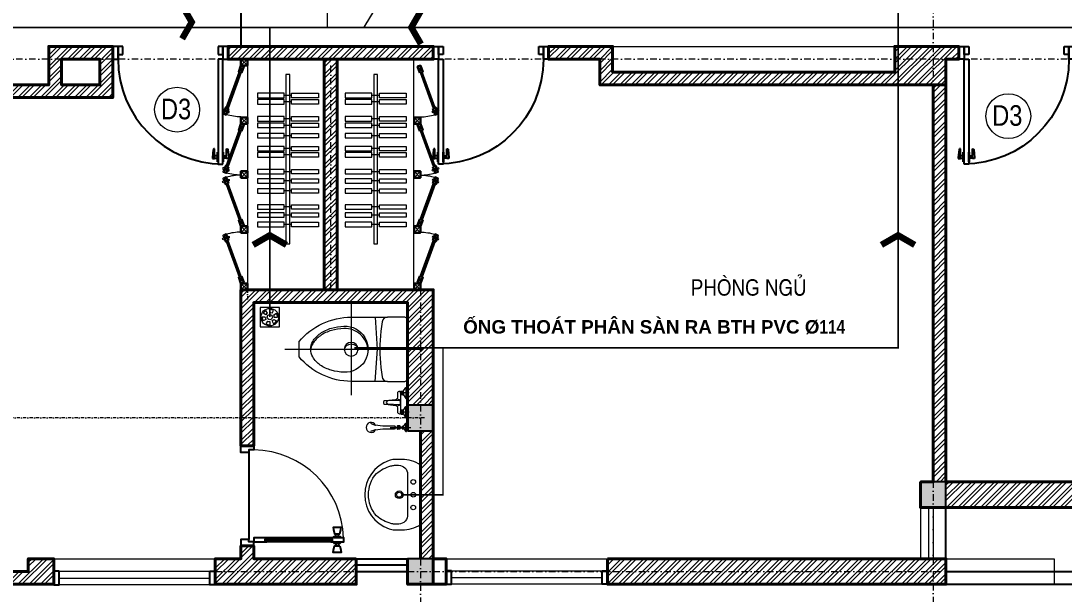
# Model space of a CAD drawing. Header units: millimetres. Extents: x 615730 to 2792744, y 139412 to 597571.
# Drawn here: x 725585 to 733724, y 266695 to 271172 of the extents above; entities that cross this region are included whole.
import ezdxf
from ezdxf.enums import TextEntityAlignment as Align

# ---------------------------------------------------------------- set-up
doc = ezdxf.new("R2010")
doc.units = ezdxf.units.MM
doc.header["$MEASUREMENT"] = 0
for name, pattern in [('DASHDOT', [1, 0.5, -0.25, 0, -0.25]), ('DASHED2', [0.375, 0.25, -0.125]), ('HIDDEN2', [0.1875, 0.125, -0.0625])]:
    doc.linetypes.add(name, pattern=pattern)
doc.layers.get('0').update_dxf_attribs({"lineweight": 5})
for name, color, linetype, lineweight in [('1', 1, 'Continuous', 40), ('1L', 1, 'Continuous', 9), ('AN_0.20', 2, 'Continuous', 20), ('CHITIET', 144, 'Continuous', 5), ('HATCH', 42, 'Continuous', 5), ('Ncua', 121, 'Continuous', 18), ('net dut', 6, 'DASHDOT', 40), ('NETNGOAITUONG', 1, 'Continuous', 40), ('NTHAY1', 61, 'Continuous', 25), ('TIM TRUC', 149, 'DASHDOT', 9), ('VATDUNG', 33, 'Continuous', 13), ('VLIEU', 250, 'Continuous', 9)]:
    doc.layers.add(name, color=color, linetype=linetype, lineweight=lineweight)
for name, color, linetype in [('AN_TEXT', 254, 'Continuous'), ('CUA', 132, 'Continuous'), ('DOORS', 1, 'Continuous'), ('NET MANH', 252, 'Continuous'), ('NETCAT', 4, 'Continuous'), ('SWING', 7, 'Continuous'), ('TEXT', 2, 'Continuous'), ('THBI-VS', 1, 'Continuous'), ('VL', 155, 'Continuous')]:
    doc.layers.add(name, color=color, linetype=linetype)
doc.styles.add('romans', font='romans.shx', dxfattribs={"height": 240})
doc.styles.get("Standard").update_dxf_attribs({"font": ''})
doc.styles.add('STYLE2', font='')
doc.styles.get('Standard').set_extended_font_data('VNI-Avo')
doc.styles.get('STYLE2').set_extended_font_data('.VnArial NarrowH')
pattern_1 = [(45, (54927.36, -22939.37), (-44.194174, 44.194174), []), (45, (54927.36, -22908.12), (-44.194174, 44.194174), [])]

# ---------------------------------------------------------------- blocks, each defined once
blk = doc.blocks.new('08PDRR02')
at = {"color": 0, "linetype": 'ByBlock'}
for p, q in [((1, 0), (0, 0)), ((0, 0), (0, -1)), ((1, -1), (1, 0)), ((0, -1), (1, -1))]:
    blk.add_line(p, q, dxfattribs=at)
blk = doc.blocks.new('08PDNB02')
at = {"color": 0, "linetype": 'ByBlock'}
for p, q in [((0, -1.62), (0, 1.62)), ((0, 1.62), (0.25, 1.62)), ((0.25, -1.62), (0.25, 1.62)), ((0.25, 0.38), (1.25, 0.38)), ((1.25, -0.55), (1.25, 2.75)), ((1.25, 2.75), (1.54, 2.75)), ((1.54, 2.75), (1.69, 2.59)), ((1.69, 2.59), (1.95, -0.13)), ((0.25, -1.62), (0, -1.62)), ((1.25, -0.38), (0.25, -0.38)), ((1.95, -0.55), (1.25, -0.55)), ((1.95, -0.13), (1.95, -0.55))]:
    blk.add_line(p, q, dxfattribs=at)
blk = doc.blocks.new('*U45')
at = {"layer": 'DOORS', "color": 0, "linetype": 'Continuous', "ltscale": 200}
for p, q in [((0, 15), (0, 55)), ((900, 15), (900, 55)), ((0, -25), (0, -55)), ((900, -25), (900, -55))]:
    blk.add_line(p, q, dxfattribs=at)
at = {"layer": 'SWING', "color": 1, "linetype": 'Continuous', "ltscale": 200}
blk.add_arc((0, 55), 900, 0, 90, dxfattribs=at)
at = {"layer": 'DOORS', "color": 8, "linetype": 'Continuous', "ltscale": 200, "xscale": 25.4, "yscale": 25.4, "zscale": 25.4, "rotation": 180}
blk.add_blockref('08PDNB02', (0, 895), dxfattribs=at)
at = {"layer": 'DOORS', "color": 0, "linetype": 'Continuous', "ltscale": 200, "xscale": 900, "yscale": 39.99999999999999, "rotation": 90}
blk.add_blockref('08PDRR02', (0, 55), dxfattribs=at)
at = {"layer": 'DOORS', "color": 8, "linetype": 'Continuous', "ltscale": 200, "xscale": 25.4, "yscale": -25.4, "zscale": 25.4}
blk.add_blockref('08PDNB02', (40, 895), dxfattribs=at)
at = {"layer": 'DOORS', "color": 0, "linetype": 'Continuous', "ltscale": 200, "xscale": 45, "yscale": 110}
for p in [(-45, 55), (900, 55)]:
    blk.add_blockref('08PDRR02', p, dxfattribs=at)
at = {"layer": 'DOORS', "color": 1, "linetype": 'Continuous', "ltscale": 200, "xscale": 39.99999999999999, "yscale": 69.99999999999999}
for p in [(0, 15), (860, 15)]:
    blk.add_blockref('08PDRR02', p, dxfattribs=at)
blk = doc.blocks.new('A$C15981CF1')
at = {"color": 8, "linetype": 'Continuous'}
for p, q in [((81, 101.2), (81, 598.8)), ((97.5, 611.2), (97.5, 88.8)), ((114.1, 101.2), (114.1, 598.7)), ((70.9, 60.7), (50.6, 60.7)), ((70.9, 40.5), (50.6, 40.5)), ((124.2, 60.7), (144.5, 60.7)), ((124.2, 40.5), (144.5, 40.5))]:
    blk.add_line(p, q, dxfattribs=at)
for points in [[(101.2, 740.5), (101.2, 801.3), (50.6, 801.3), (50.6, 700), (81, 700), (81, 740.5)], [(780, 740.5), (780, 801.3), (830.6, 801.3), (830.6, 700), (800.3, 700), (800.3, 740.5)], [(81, 598.8), (90.9, 598.8), (90.9, 611.2), (104.2, 611.2), (104.2, 598.7), (114.1, 598.7), (114.1, 700), (81, 700)], [(90.9, 88.8), (90.9, 101.2), (81, 101.2), (81, 0), (114.1, 0), (114.1, 101.3), (104.2, 101.3), (104.2, 88.8)], [(50.6, 30.4), (17.6, 21.8), (0, 20.2), (0, 81), (17.6, 79.4), (50.6, 70.9)], [(144.5, 30.4), (177.5, 21.8), (195.1, 20.2), (195.1, 81), (177.5, 79.4), (144.5, 70.9)]]:
    blk.add_lwpolyline(points, close=True, dxfattribs=at)
for points in [[(81, 78), (75.9, 78, 0.414214), (70.9, 72.9), (70.9, 29.7, 0.414214), (75.9, 24.6), (81, 24.6)], [(114.1, 78), (119.2, 78, -0.414214), (124.2, 72.9), (124.2, 29.7, -0.414214), (119.2, 24.6), (114.1, 24.6)]]:
    blk.add_lwpolyline(points, format="xyb", dxfattribs=at)
at = {"layer": '1L', "color": 8, "linetype": 'Continuous'}
for p, q in [((90.9, 611.2), (90.9, 88.8)), ((104.2, 611.2), (104.2, 88.8))]:
    blk.add_line(p, q, dxfattribs=at)
at = {"layer": '1L', "color": 8}
blk.add_arc((89.9, 710.1), 710.4, 271.94858, 359.18936, dxfattribs=at)
blk = doc.blocks.new('A$C1697067F')
at = {"layer": 'NETCAT', "color": 8, "linetype": 'Continuous'}
blk.add_blockref('A$C15981CF1', (0, 0), dxfattribs=at)
blk = doc.blocks.new('vtt2')
at = {"layer": 'VATDUNG'}
for p, q in [((-10.1, 0), (10.1, 0)), ((10.1, 0), (10.1, -10.1)), ((139.9, 0), (139.9, -10.1)), ((160.1, 0), (139.9, 0)), ((-43.6, -15.6), (-43.6, -11)), ((-43.6, -11), (43.6, -11)), ((-15.7, -33.5), (-43.6, -15.6)), ((-43.6, -15.6), (43.6, -15.6)), ((0, -33.5), (-15.7, -33.5)), ((-14.8, -50.8), (-14.8, -38.7)), ((-13, -36.7), (-13.6, -33.5)), ((-12.8, -36.7), (-9.6, -36.7)), ((10.1, -10.1), (-10.1, -10.1)), ((-9.1, -55.9), (-9.1, -52.7)), ((-6.9, -52.1), (-6.9, -37.3)), ((-4.3, -36.7), (4.3, -36.7)), ((4.3, -52.8), (-4.3, -52.8)), ((0, -33.5), (15.7, -33.5)), ((6.9, -52.1), (6.9, -37.3)), ((9.1, -55.9), (9.1, -52.7)), ((9.6, -36.7), (12.8, -36.7)), ((12.8, -52.8), (9.6, -52.8)), ((13, -36.7), (13.6, -33.5)), ((14.8, -38.7), (14.8, -50.8)), ((15.7, -33.5), (43.6, -15.6)), ((43.6, -15.6), (43.6, -11)), ((57.9, -68.1), (62.6, -155.9)), ((92.1, -68.1), (87.4, -155.9)), ((106.4, -15.6), (106.4, -11)), ((193.6, -11), (106.4, -11)), ((134.3, -33.5), (106.4, -15.6)), ((193.6, -15.6), (106.4, -15.6)), ((150, -33.5), (134.3, -33.5)), ((135.2, -38.7), (135.2, -50.8)), ((137, -36.7), (136.4, -33.5)), ((140.4, -36.7), (137.2, -36.7)), ((137.2, -52.8), (140.4, -52.8)), ((139.9, -10.1), (160.1, -10.1)), ((140.9, -55.9), (140.9, -52.7)), ((143.1, -52.1), (143.1, -37.3)), ((154.3, -36.7), (145.7, -36.7)), ((145.7, -52.8), (154.3, -52.8)), ((150, -33.5), (165.7, -33.5)), ((156.9, -52.1), (156.9, -37.3)), ((159.1, -55.9), (159.1, -52.7)), ((162.8, -36.7), (159.6, -36.7)), ((163, -36.7), (163.6, -33.5)), ((164.8, -50.8), (164.8, -38.7)), ((165.7, -33.5), (193.6, -15.6)), ((193.6, -15.6), (193.6, -11)), ((237.1, -15.3), (237.1, -11)), ((301.9, -11), (237.1, -11)), ((260.9, -34.8), (237.1, -15.3)), ((301.9, -15.3), (237.1, -15.3)), ((257, -65), (257, -78.4)), ((280.5, -36.6), (258.5, -36.6)), ((258.5, -43.3), (258.5, -36.6)), ((258.5, -43.3), (280.5, -43.3)), ((260.9, -34.8), (269.5, -34.8)), ((260.9, -45.1), (269.5, -45.1)), ((265.7, -59.9), (267.2, -47.3)), ((278.1, -34.8), (269.5, -34.8)), ((278.1, -45.1), (269.5, -45.1)), ((273.3, -59.9), (271.8, -47.3)), ((278.1, -34.8), (301.9, -15.3)), ((280.5, -43.3), (280.5, -36.6)), ((282, -65), (282, -78.4)), ((301.9, -15.3), (301.9, -11))]:
    blk.add_line(p, q, dxfattribs=at)
at = {"layer": 'VATDUNG', "linetype": 'Continuous'}
for p, q in [((0, 10.9), (0, -62.4)), ((150, 10.9), (150, -62.4)), ((269.5, -138.3), (269.5, 24)), ((259.5, -43.3), (259.5, -36.6)), ((260.5, -43.3), (260.5, -36.6)), ((261.5, -43.3), (261.5, -36.6)), ((262.5, -43.3), (262.5, -36.6)), ((262.9, -85.1), (262.9, -73.3)), ((263.5, -43.3), (263.5, -36.6)), ((264.5, -43.3), (264.5, -36.6)), ((265.5, -43.3), (265.5, -36.6)), ((266.5, -43.3), (266.5, -36.6)), ((267.5, -43.3), (267.5, -36.6)), ((268.5, -43.3), (268.5, -36.6)), ((269.5, -43.3), (269.5, -36.6)), ((270.5, -43.3), (270.5, -36.6)), ((271.5, -43.3), (271.5, -36.6)), ((272.5, -43.3), (272.5, -36.6)), ((273.5, -43.3), (273.5, -36.6)), ((274.5, -43.3), (274.5, -36.6)), ((275.5, -43.3), (275.5, -36.6)), ((276.1, -85.1), (276.1, -73.3)), ((276.5, -43.3), (276.5, -36.6)), ((277.5, -43.3), (277.5, -36.6)), ((278.5, -43.3), (278.5, -36.6)), ((279.5, -43.3), (279.5, -36.6))]:
    blk.add_line(p, q, dxfattribs=at)
at = {"layer": 'VATDUNG'}
for points in [[(-10.1, -10.1), (-10.1, 0)], [(160.1, -10.1), (160.1, 0)]]:
    blk.add_lwpolyline(points, dxfattribs=at)
for points in [[(-9.6, -52.8), (-12.8, -52.8, -0.414214), (-14.8, -50.8)], [(52.9, -94.7, -0.076151), (50, -87.5, 0.253452), (33.2, -78.4), (1.3, -78.4, -0.414214), (-14.7, -62.4), (-14.7, -55.9), (164.7, -55.9), (164.7, -62.4, -0.414214), (148.7, -78.4), (116.8, -78.4, 0.253452), (100, -87.5, -0.076151), (97.1, -94.7)], [(159.6, -52.8), (162.8, -52.8, 0.414214), (164.8, -50.8)], [(266, -57.5, 0.018576), (264.5, -57.8, 0.076901), (260.7, -59.4, 0.107156), (257.9, -62.2, 0.146395), (257, -65, 0.146395)], [(269.5, -70.5, 0.063925), (264.5, -71.2, 0.076901), (260.7, -72.8, 0.107156), (257.9, -75.6, 0.146395), (257, -78.4, 0.146395), (257.9, -81.2, 0.107156), (260.7, -83.9, 0.045668), (262.9, -85.1, 0.063925)], [(276.1, -85.1, 0.045668), (278.3, -83.9, 0.107156), (281.1, -81.2, 0.146395), (282, -78.4, 0.146395), (281.1, -75.6, 0.107156), (278.3, -72.8, 0.076901), (274.5, -71.2, 0.063925), (269.5, -70.5, 0.063925)], [(282, -65, 0.146395), (281.1, -62.2, 0.107156), (278.3, -59.4, 0.076901), (274.5, -57.8, 0.018576), (273, -57.5, 0.063925)], [(53.1, -96.3), (61.4, -174.7, 1.184895), (88.6, -174.7), (97, -94.9)], [(261.6, -99.8, 0.24616), (259.5, -102.6), (259.5, -176.9, -0.04738), (251, -252.2, 3.957386), (288, -252.2, -0.04738), (279.5, -176.9), (279.5, -102.6, 0.182299), (278.2, -100.3, 0.036518), (277.4, -96.9, 0.144549), (261.6, -96.9, 0.036518), (260.8, -100.3)]]:
    blk.add_lwpolyline(points, format="xyb", dxfattribs=at)
at = {"layer": 'VATDUNG', "linetype": 'Continuous'}
for points in [[(269.5, -72, 0.063925), (264.9, -72.6, 0.076901), (261.5, -74.1, 0.107156), (259.1, -76.4, 0.146395), (258.5, -78.4, 0.146395), (259.1, -80.3, 0.107156), (261.5, -82.7, 0.033209), (262.9, -83.4, 0.063925)], [(276.1, -83.4, 0.033209), (277.5, -82.7, 0.107156), (279.9, -80.3, 0.146395), (280.5, -78.4, 0.146395), (279.9, -76.4, 0.107156), (277.5, -74.1, 0.076901), (274.1, -72.6, 0.063925), (269.5, -72, 0.063925)]]:
    blk.add_lwpolyline(points, format="xyb", dxfattribs=at)
at = {"layer": 'VATDUNG'}
for centre, radius, start, end in [((-12.8, -38.7), 2, 90, 180), ((-22.8, -97.2), 61.9, 75.17338, 77.7048), ((-22.8, 7.7), 61.9, 282.2952, 284.82662), ((8.9, -97.2), 61.9, 102.2952, 104.82662), ((8.9, 7.7), 61.9, 255.17338, 257.7048), ((-8.9, -97.2), 61.9, 75.17338, 77.7048), ((-8.9, 7.7), 61.9, 282.2952, 284.82662), ((22.8, -97.2), 61.9, 102.2952, 104.82662), ((22.8, 7.7), 61.9, 255.17338, 257.7048), ((12.8, -38.7), 2, 0, 90), ((12.8, -50.8), 2, 270, 0), ((75, -81.6), 25.7, 346.81476, 193.18524), ((137.2, -38.7), 2, 90, 180), ((137.2, -50.8), 2, 180, 270), ((127.2, -97.2), 61.9, 75.17338, 77.7048), ((127.2, 7.7), 61.9, 282.2952, 284.82662), ((158.9, -97.2), 61.9, 102.2952, 104.82662), ((158.9, 7.7), 61.9, 255.17338, 257.7048), ((141.1, -97.2), 61.9, 75.17338, 77.7048), ((141.1, 7.7), 61.9, 282.2952, 284.82662), ((172.8, -97.2), 61.9, 102.2952, 104.82662), ((172.8, 7.7), 61.9, 255.17338, 257.7048), ((162.8, -38.7), 2, 0, 90), ((261.3, -36.3), 1.64, 104.04866, 187.50649), ((261.3, -43.6), 1.64, 172.49351, 255.95134), ((269.1, -43.3), 4.42, 204.18155, 274.5789), ((268, -60.2), 2.4, 173.05359, 247.30921), ((269.5, -56.7), 6.2, 247.30921, 292.69079), ((269.9, -43.3), 4.42, 265.4211, 335.81845), ((271, -60.2), 2.4, 292.69079, 6.94641), ((277.7, -36.3), 1.64, 352.49351, 75.95134), ((277.7, -43.6), 1.64, 284.04866, 7.50649), ((75, -81.6), 25.7, 210.60404, 233.59857), ((33.2, -98.4), 20, 6.01469, 10.67815), ((75, -155.3), 12.4, 183.07101, 356.92899), ((75, -81.6), 25.7, 306.40143, 329.39596), ((116.8, -98.4), 20, 169.32185, 173.98531), ((269.5, -126.6), 28, 73.54982, 106.45018), ((275.8, -103.2), 3.78, 49.83614, 63.82585), ((-23251, 9104.2), 25297.4, 338.19981, 338.25273), ((31.2, -193.6), 227.5, 340.69292, 344.59806), ((-141.1, -169.6), 400.7, 347.84108, 348.1128), ((680.1, -169.6), 400.7, 191.8872, 192.15892), ((507.8, -193.6), 227.5, 195.40194, 199.30708), ((23790, 9104.2), 25297.4, 201.74727, 201.80019)]:
    blk.add_arc(centre, radius, start, end, dxfattribs=at)
blk = doc.blocks.new('A$C2E0F34A2')
at = {"color": 126, "lineweight": 9}
for p, q in [((0, 0), (50, 50)), ((50, 0), (0, 50))]:
    blk.add_line(p, q, dxfattribs=at)
at = {"lineweight": 30}
blk.add_lwpolyline([(50, 50), (0, 50), (0, 0), (50, 0)], close=True, dxfattribs=at)
blk = doc.blocks.new('A$C53DA2F3A')
at = {"color": 126, "lineweight": 9}
for p, q in [((91, 51), (579, 229)), ((572, 248), (671, 240)), ((586, 209), (656, 279)), ((0, 39), (98, 31)), ((14, 0), (84, 70))]:
    blk.add_line(p, q, dxfattribs=at)
blk.add_lwpolyline([(96, 37), (584, 215), (574, 242), (86, 64)], close=True)
at = {"lineweight": 30}
for points in [[(586, 209), (671, 240), (656, 279), (572, 248)], [(98, 31), (14, 0), (0, 39), (84, 70)]]:
    blk.add_lwpolyline(points, close=True, dxfattribs=at)
for centre in [(609, 276), (633, 212)]:
    blk.add_circle(centre, 13.3)
at = {"color": 126, "lineweight": 9}
blk.add_arc((-10, 37), 710, 0.1773, 16.5715, dxfattribs=at)
blk = doc.blocks.new('A$C7FCA254A')
at = {"layer": 'VLIEU', "extrusion": (-1.22461e-16, 4.94336e-30, -1)}
for points in [[(-410.4, 570), (-409.8, 0)], [(-557.6, 484.3), (-571.6, 284.8), (-557.2, 85.3)], [(0, 285.4), (-851.7, 284.5)]]:
    blk.add_lwpolyline(points, dxfattribs=at)
for points in [[(-634.1, 85.3), (-409.9, 85.5, 0.218492), (-87, 237.8), (-87.1, 332.8, 0.218492), (-410.3, 484.5), (-634.5, 484.3)], [(-514.6, 277.8, -0.414259), (-365.1, 413.4, -0.060335), (-287.3, 401.1, -0.081386), (-219.1, 369.1, -0.106971), (-171.7, 318.9, -0.116903), (-158.6, 278.1, -0.116903)]]:
    blk.add_lwpolyline(points, format="xyb", dxfattribs=at)
for points in [[(-761.4, 108.9), (-761.8, 460.4, -0.414214), (-738, 484.2), (-634.5, 484.3, -0.379919), (-601.4, 455), (-594.5, 397.1, -0.059314), (-594.2, 172.5), (-601.1, 114.6, -0.379919), (-634.1, 85.3), (-737.6, 85.2, -0.414214)], [(-365.1, 427.6, 1.051391), (-364.8, 142.5, 0.060335), (-287, 154.9, 0.081386), (-218.9, 187, 0.106971), (-171.6, 237.3, 0.136416), (-158.3, 285.3, 0.136416), (-171.7, 333.2, 0.106971), (-219.1, 383.4, 0.081386), (-287.3, 415.4, 0.060335)]]:
    blk.add_lwpolyline(points, format="xyb", close=True, dxfattribs=at)
blk.add_circle((-410.1, 285), 42.8, dxfattribs=at)
blk.add_arc((-410.1, 275.5), 42.8, 6.43877, 173.68003, dxfattribs=at)
blk = doc.blocks.new('A$C27AD62B1')
at = {"layer": 'NETCAT', "rotation": 90}
blk.add_blockref('A$C7FCA254A', (570, 0), dxfattribs=at)
blk = doc.blocks.new('LAV3')
at = {"color": 0, "linetype": 'ByBlock'}
for points in [[(-275, -203.4, 0.073543), (-267, -244.9, 0.712116), (267.1, -244.4, 0.073543), (275, -202.9), (275, -143.5, 0.151566), (231.8, 0), (-231.8, 0, 0.152056), (-275, -144)], [(166, -342.6, -0.374236), (-165.7, -342.9, -0.103818), (-224.5, -230, -0.071348), (-230, -202.3), (-230, -170, -0.399589), (-160, -99.9), (151.7, -99.9, -0.433457), (230, -169.6), (230, -201.9, -0.071348), (224.6, -229.6, -0.103818)]]:
    blk.add_lwpolyline(points, format="xyb", close=True, dxfattribs=at)
for centre, radius in [((-100.1, -56), 18), ((-0.1, -55.9), 18), ((99.9, -55.9), 18), ((0, -165.5), 30), ((0, -165.5), 20)]:
    blk.add_circle(centre, radius, dxfattribs=at)
blk = doc.blocks.new('GA')
at = {"layer": 'VATDUNG', "ltscale": 3}
for p, q in [((-35.1, 0), (-60, 0)), ((-30.4, 17.5), (-52, 30)), ((-17.5, 30.4), (-30, 52)), ((0, 35.1), (0, 60)), ((17.5, 30.4), (30, 52)), ((30.4, 17.5), (52, 30)), ((-30.4, -17.5), (-52, -30)), ((-17.5, -30.4), (-30, -52)), ((0, -35.1), (0, -60)), ((17.5, -30.4), (30, -52)), ((30.4, -17.5), (52, -30)), ((35.1, 0), (60, 0))]:
    blk.add_line(p, q, dxfattribs=at)
blk.add_lwpolyline([(-75, -75), (75, -75), (75, 75), (-75, 75)], close=True, dxfattribs=at)
for radius in [68.4, 20.2]:
    blk.add_circle((0, 0), radius, dxfattribs=at)
for radius, start, end in [(60, 180, 210), (60, 120, 150), (35.1, 180, 210), (35.1, 120, 150), (60, 60, 90), (35.1, 60, 90), (35.1, 0, 30), (60, 0, 30), (60, 240, 270), (35.1, 240, 270), (35.1, 300, 330), (60, 300, 330)]:
    blk.add_arc((0, 0), radius, start, end, dxfattribs=at)

msp = doc.modelspace()

# ---------------------------------------------------------------- hatches: boundary and pattern name
at = {"layer": 'VLIEU', "ltscale": 10}
h = msp.add_hatch(dxfattribs=at)
h.set_pattern_fill('STEEL', color=256, scale=500, style=0)
h.set_pattern_definition(pattern_1)
h.paths.add_polyline_path([(721502.2, 271890.8), (721302.2, 271890.8), (721302.2, 271372.2), (721502.2, 271372.2)])
h.paths.add_polyline_path([(721502.2, 271172.2), (721302.2, 271172.2), (721302.2, 270772.2), (721702.2, 270772.2), (721702.2, 270872.2), (721702.2, 270972.2), (721502.2, 270972.2)])
h.paths.add_polyline_path([(723502.5, 270972.2), (722602.5, 270972.2), (722602.5, 270772.2), (723402.5, 270772.2), (723402.5, 268172.2), (721802.5, 268172.2), (721802.5, 268072.2), (721302.5, 268072.2), (721302.5, 268172.2), (720902.5, 268172.2), (720902.5, 268072.2), (720402.5, 268072.2), (720402.5, 268172.2), (720002.5, 268172.2), (720002.5, 268547.2), (719802.5, 268547.2), (719802.5, 267872.2), (720402.5, 267872.2), (720402.5, 267972.2), (720902.5, 267972.2), (720902.5, 267872.2), (721302.5, 267872.2), (721302.5, 267972.2), (721802.5, 267972.2), (721802.5, 267872.2), (722202.5, 267872.2), (722202.5, 267972.2), (722702.5, 267972.2), (722702.5, 267872.2), (723302.5, 267872.2), (723302.5, 267772.2), (723502.5, 267772.2), (723502.5, 270572.2), (726302.4, 270572.2), (726302.4, 270972.2), (725802.9, 270972.2), (725802.9, 270672.2), (723502.5, 270672.2)])
h.paths.add_polyline_path([(725902.9, 270872.2), (726202.4, 270872.2), (726202.4, 270672.2), (725902.9, 270672.2)], flags=16)
h = msp.add_hatch(dxfattribs=at)
h.set_pattern_fill('STEEL', color=256, scale=500, style=0)
h.set_pattern_definition(pattern_1)
h.paths.add_polyline_path([(728052.4, 270872.2), (727952.4, 270872.2), (727952.4, 269072.2), (728052.4, 269072.2)])
h.paths.add_polyline_path([(728802.4, 270972.2), (727202.4, 270972.2), (727202.4, 270872.2), (728602.4, 270872.2), (728702.4, 270872.2), (728802.4, 270872.2)])
h = msp.add_hatch(dxfattribs=at)
h.set_pattern_fill('STEEL', color=256, scale=500, style=0)
h.set_pattern_definition(pattern_1)
h.paths.add_polyline_path([(732802.4, 270872.2), (732902.4, 270872.2), (732902.4, 270972.2), (732402.4, 270972.2), (732402.4, 270772.2), (730202, 270772.2), (730202, 270972.2), (729702.4, 270972.2), (729702.4, 270872.2), (730102, 270872.2), (730102, 270672.2), (732802.4, 270672.2)])
h = msp.add_hatch(dxfattribs=at)
h.set_pattern_fill('STEEL', color=256, scale=500, style=0)
h.set_pattern_definition(pattern_1)
h.paths.add_polyline_path([(732802.4, 269122.2), (732802.4, 270672.2), (732702.4, 270672.2), (732702.4, 269230.5), (732702.4, 269230.5), (732702.4, 267572.2), (732802.4, 267572.2), (732802.4, 269122.2)])
h = msp.add_hatch(dxfattribs=at)
h.set_pattern_fill('STEEL', color=256, scale=500, style=0)
h.set_pattern_definition(pattern_1)
h.paths.add_polyline_path([(727402.4, 268972.2), (728602.4, 268972.2), (728602.4, 268823.5, -0.000071), (728602.4, 268823.5), (728602.4, 268413.9), (728602.4, 268171.1), (728802.4, 268171.1), (728802.4, 269072.2), (727302.4, 269072.2), (727302.4, 267852.2), (727402.4, 267852.2)])
h.paths.add_polyline_path([(728802.4, 267971.1), (728702.3, 267971.1), (728702.3, 267649, -0.071668), (728703.4, 267641.9, -0.071598), (728702.4, 267634.9), (728702.4, 267498.9, -0.070921), (728703.4, 267491.9, -0.070851), (728702.4, 267484.9), (728702.4, 267348.8, -0.070166), (728703.4, 267341.9, -0.070096), (728702.4, 267335), (728702.4, 266972.2), (728802.4, 266972.2), (728802.4, 266972.2)])
h = msp.add_hatch(dxfattribs=at)
h.set_pattern_fill('STEEL', color=256, scale=500, style=0)
h.set_pattern_definition([(45, (54927.36, -21894.54), (-44.194174, 44.194174), []), (45, (54927.36, -21863.29), (-44.194174, 44.194174), [])])
h.paths.add_polyline_path([(734442.3, 267572.2), (732802.4, 267572.2), (732802.4, 267372.2), (734442.3, 267372.2)])
h = msp.add_hatch(dxfattribs=at)
h.set_pattern_fill('STEEL', color=256, scale=500, style=0)
h.set_pattern_definition(pattern_1)
h.paths.add_polyline_path([(725842.4, 266873.9), (725842.4, 266972.2), (725642.4, 266972.2), (725642.4, 266872.2), (723502.5, 266872.2), (723502.5, 267172.2), (723302.5, 267172.2), (723302.5, 266972.2), (722702.5, 266972.2), (722702.5, 266772.2), (725842.4, 266772.2)])
h = msp.add_hatch(dxfattribs=at)
h.set_pattern_fill('STEEL', color=256, scale=500, style=0)
h.set_pattern_definition(pattern_1)
h.paths.add_polyline_path([(728202.4, 266972.2), (727402.4, 266972.2), (727402.4, 267072.2), (727302.4, 267072.2), (727302.4, 266972.2), (727102.4, 266972.2), (727102.4, 266772.2), (728202.4, 266772.2)])
h = msp.add_hatch(dxfattribs=at)
h.set_pattern_fill('STEEL', color=256, scale=500, style=0)
h.set_pattern_definition(pattern_1)
h.paths.add_polyline_path([(732802.4, 266972.2), (730162.4, 266972.2), (730162.4, 266772.2), (732802.4, 266772.2), (732802.4, 266872.2), (732802.4, 266872.2)])

# ---------------------------------------------------------------- linework, layer by layer
at = {"layer": 'AN_0.20', "color": 3}
for centre in [(726803.9, 270478.6), (733288.6, 270428.1)]:
    msp.add_circle(centre, 175, dxfattribs=at)
at = {"layer": 'CUA'}
for points in [[(725884.7, 266873.9), (725842.4, 266873.9), (725842.4, 266768.3), (725884.7, 266768.3), (725884.7, 266873.9)], [(727060.2, 266873.9), (727102.4, 266873.9), (727102.4, 266768.3), (727060.2, 266768.3), (727060.2, 266873.9)], [(728944.7, 266877.9), (728902.4, 266877.9), (728902.4, 266772.2), (728944.7, 266772.2), (728944.7, 266877.9)], [(730120.2, 266877.9), (730162.4, 266877.9), (730162.4, 266772.2), (730120.2, 266772.2), (730120.2, 266877.9)]]:
    msp.add_lwpolyline(points, dxfattribs=at)
at = {"layer": 'HATCH'}
msp.add_line((730202, 270972.2), (732402.4, 270972.2), dxfattribs=at)
at = {"layer": 'net dut', "linetype": 'HIDDEN2', "ltscale": 400, "const_width": 12.1}
for points, elevation in [([(727976.2, 272971.5), (727976.2, 271120.5)], 280), ([(728441.9, 268618.7), (728842.2, 268618.7)], 126.9)]:
    msp.add_lwpolyline(points, dxfattribs=dict(at, elevation=elevation))
for points in [[(728186.3, 268618.7), (732428.5, 268618.7), (732428.5, 271599.7), (731763.3, 271599.7)], [(729347.5, 271628.5), (728570.1, 271628.5), (728261.2, 271120.5)], [(737784, 268780.2), (735932.2, 268780.2), (735932.2, 271120.5), (722544.4, 271120.5)], [(727527.2, 268858.2), (727527.2, 271120.5)], [(728556.9, 267471.6), (728878.5, 267471.6), (728878.5, 268618.7)]]:
    msp.add_lwpolyline(points, dxfattribs=at)
at = {"layer": 'net dut', "color": 9, "linetype": 'DASHED2', "elevation": 126.9}
msp.add_lwpolyline([(726843.5, 271291.7, 50, 50, 0), (726918.5, 271161.8, 50, 50, 0), (726843.5, 271031.9, 50, 50, 0), (726918.5, 271161.8, 0, 0, 0), (726796.1, 271161.8, 0, 0, 0)], format="xyseb", dxfattribs=at)
at = {"layer": 'net dut', "color": 9, "linetype": 'DASHED2'}
for points in [[(728706.4, 271250.4, 50, 50, 0), (728631.4, 271120.5, 50, 50, 0), (728706.4, 270990.6, 50, 50, 0), (728631.4, 271120.5, 0, 0, 0), (728753.8, 271120.5, 0, 0, 0)], [(727657.1, 269422.3, 50, 50, 0), (727527.2, 269497.3, 50, 50, 0), (727397.3, 269422.3, 50, 50, 0), (727527.2, 269497.3, 0, 0, 0), (727527.2, 269374.8, 0, 0, 0)], [(732558.4, 269422.3, 50, 50, 0), (732428.5, 269497.3, 50, 50, 0), (732298.6, 269422.3, 50, 50, 0), (732428.5, 269497.3, 0, 0, 0), (732428.5, 269374.8, 0, 0, 0)]]:
    msp.add_lwpolyline(points, format="xyseb", dxfattribs=at)
at = {"layer": 'NET MANH'}
for points in [[(728602.3, 267971.1), (728802.3, 267971.1), (728802.3, 268171.1), (728602.3, 268171.1)], [(732602.4, 267372.2), (732802.4, 267372.2), (732802.4, 267572.2), (732602.4, 267572.2)], [(728602.3, 266772.2), (728802.3, 266772.2), (728802.3, 266972.2), (728602.3, 266972.2)]]:
    msp.add_lwpolyline(points, close=True, dxfattribs=at)
for points in [[(728602.4, 268171.1), (728802.4, 268171.1), (728602.4, 267971.1), (728802.4, 267971.1)], [(732602.4, 267572.2), (732802.4, 267572.2), (732602.4, 267372.2), (732802.4, 267372.2)], [(728602.4, 266972.2), (728802.4, 266972.2), (728602.4, 266772.2), (728802.4, 266772.2)]]:
    msp.add_solid(points, dxfattribs=at)
at = {"layer": 'NETNGOAITUONG'}
for p, q in [((727952.4, 269072.2), (727952.4, 270872.2)), ((728052.4, 269072.2), (728052.4, 270872.2)), ((728702.3, 267971.1), (728702.4, 266972.2)), ((732602.4, 267372.2), (732602.4, 267572.2))]:
    msp.add_line(p, q, dxfattribs=at)
for points in [[(723502.5, 270572.2), (726302.4, 270572.2), (726302.4, 270972.2), (725802.9, 270972.2), (725802.9, 270672.2), (723502.5, 270672.2)], [(727202.4, 270872.2), (728602.4, 270872.2), (728602.4, 270872.2), (728702.4, 270872.2), (728702.4, 270872.2), (728802.4, 270872.2), (728802.4, 270972.2), (727202.4, 270972.2), (727202.4, 270872.2), (727202.4, 270872.2)], [(732602.4, 267572.2), (732602.4, 267372.2), (732602.4, 267372.2), (734442.3, 267372.2), (734442.3, 267572.2), (732802.4, 267572.2), (732802.4, 269122.2), (732802.4, 269122.2), (732802.4, 270672.2)], [(732602.4, 267572.2), (732702.4, 267572.2), (732702.4, 269230.5), (732702.4, 269230.5), (732702.4, 270672.2)], [(728802.4, 266972.2), (728802.4, 266972.2), (728802.4, 266972.2), (728802.4, 269072.2), (727302.4, 269072.2), (727302.4, 267852.2), (727402.4, 267852.2), (727402.4, 268972.2), (728602.4, 268972.2), (728602.4, 267971.1)], [(732702.4, 267372.2), (732702.4, 267372.2)], [(725842.4, 266772.2), (725842.4, 266972.2), (725642.4, 266972.2), (725642.4, 266872.2), (723502.5, 266872.2), (723502.5, 267172.2), (723302.5, 267172.2), (723302.5, 266972.2), (722702.5, 266972.2), (722702.5, 266772.2), (725842.4, 266772.2)], [(728202.4, 266972.2), (727402.4, 266972.2), (727402.4, 267072.2), (727302.4, 267072.2), (727302.4, 266972.2), (727102.4, 266972.2), (727102.4, 266772.2)], [(727102.4, 266772.2), (728202.4, 266772.2), (728202.4, 266972.2)], [(728202.4, 266972.2), (727402.4, 266972.2)], [(728602.4, 266973.8), (728602.4, 266772.2), (728902.4, 266772.2), (728902.4, 266972.2), (728802.4, 266972.2), (728802.3, 266772.2)], [(732802.4, 266972.2), (730162.4, 266972.2)], [(730162.4, 266972.2), (730162.4, 266772.2), (732802.4, 266772.2), (732802.4, 266872.2), (732802.4, 266872.2), (732802.4, 266972.2), (730162.4, 266972.2)], [(728602.4, 266773.3), (728602.4, 266773.3)]]:
    msp.add_lwpolyline(points, dxfattribs=at)
for points in [[(732802.4, 270672.2), (732802.4, 270872.2), (732902.4, 270872.2), (732902.4, 270972.2), (732402.4, 270972.2), (732402.4, 270772.2), (730202, 270772.2), (730202, 270972.2), (729702.4, 270972.2), (729702.4, 270872.2), (730102, 270872.2), (730102, 270672.2), (732802.4, 270672.2)], [(725902.9, 270872.2), (726202.4, 270872.2), (726202.4, 270672.2), (725902.9, 270672.2)]]:
    msp.add_lwpolyline(points, close=True, dxfattribs=at)
at = {"layer": 'TIM TRUC', "ltscale": 100}
for p, q in [((732702.4, 279386.8), (732702.4, 264875.4)), ((728602.4, 270872.2), (719042.4, 270872.2)), ((728002.4, 269072.2), (728002.4, 270872.2)), ((741456.5, 270872.2), (728702.4, 270872.2)), ((728702, 269072.2), (728702.6, 264875.4)), ((727102.4, 266872.2), (732802.4, 266872.2))]:
    msp.add_line(p, q, dxfattribs=at)
at = {"layer": 'TIM TRUC', "ltscale": 50}
for p, q in [((727352.4, 269072.2), (727352.4, 268972.2)), ((728734.2, 268072.2), (721802.5, 268072.2))]:
    msp.add_line(p, q, dxfattribs=at)
at = {"layer": 'VATDUNG'}
for points in [[(727653.6, 270752.1), (727653.6, 269431.8), (727683.6, 269431.8), (727683.6, 270752.1)], [(728337.9, 270752.1), (728337.9, 269431.8), (728367.9, 269431.8), (728367.9, 270752.1)], [(727639.6, 270571.6), (727639.6, 270606.5), (727430.4, 270606.5), (727430.4, 270571.6)], [(727639.6, 270522.5), (727639.6, 270557.3), (727430.4, 270557.3), (727430.4, 270522.5)], [(727906.9, 270606.5), (727906.9, 270571.6), (727697.7, 270571.6), (727697.7, 270606.5)], [(727906.9, 270557.3), (727906.9, 270522.5), (727697.7, 270522.5), (727697.7, 270557.3)], [(728323.8, 270571.6), (728323.8, 270606.5), (728114.6, 270606.5), (728114.6, 270571.6)], [(728323.8, 270522.5), (728323.8, 270557.3), (728114.6, 270557.3), (728114.6, 270522.5)], [(728591.1, 270606.5), (728591.1, 270571.6), (728381.9, 270571.6), (728381.9, 270606.5)], [(728591.1, 270557.3), (728591.1, 270522.5), (728381.9, 270522.5), (728381.9, 270557.3)], [(727639.6, 270389.3), (727639.6, 270424.2), (727430.4, 270424.2), (727430.4, 270389.3)], [(727639.6, 270337.9), (727639.6, 270372.8), (727430.4, 270372.8), (727430.4, 270337.9)], [(727906.9, 270424.2), (727906.9, 270389.3), (727697.7, 270389.3), (727697.7, 270424.2)], [(727906.9, 270372.8), (727906.9, 270337.9), (727697.7, 270337.9), (727697.7, 270372.8)], [(728323.8, 270389.3), (728323.8, 270424.2), (728114.6, 270424.2), (728114.6, 270389.3)], [(728323.8, 270337.9), (728323.8, 270372.8), (728114.6, 270372.8), (728114.6, 270337.9)], [(728591.1, 270424.2), (728591.1, 270389.3), (728381.9, 270389.3), (728381.9, 270424.2)], [(728591.1, 270372.8), (728591.1, 270337.9), (728381.9, 270337.9), (728381.9, 270372.8)], [(727639.6, 270257.5), (727639.6, 270292.4), (727430.4, 270292.4), (727430.4, 270257.5)], [(727906.9, 270292.4), (727906.9, 270257.5), (727697.7, 270257.5), (727697.7, 270292.4)], [(728323.8, 270257.5), (728323.8, 270292.4), (728114.6, 270292.4), (728114.6, 270257.5)], [(728591.1, 270292.4), (728591.1, 270257.5), (728381.9, 270257.5), (728381.9, 270292.4)], [(727639.6, 270157), (727639.6, 270191.9), (727430.4, 270191.9), (727430.4, 270157)], [(727639.6, 270107.9), (727639.6, 270142.7), (727430.4, 270142.7), (727430.4, 270107.9)], [(727906.9, 270191.9), (727906.9, 270157), (727697.7, 270157), (727697.7, 270191.9)], [(727906.9, 270142.7), (727906.9, 270107.9), (727697.7, 270107.9), (727697.7, 270142.7)], [(728323.8, 270157), (728323.8, 270191.9), (728114.6, 270191.9), (728114.6, 270157)], [(728323.8, 270107.9), (728323.8, 270142.7), (728114.6, 270142.7), (728114.6, 270107.9)], [(728591.1, 270191.9), (728591.1, 270157), (728381.9, 270157), (728381.9, 270191.9)], [(728591.1, 270142.7), (728591.1, 270107.9), (728381.9, 270107.9), (728381.9, 270142.7)], [(727639.6, 269976), (727639.6, 270010.9), (727430.4, 270010.9), (727430.4, 269976)], [(727906.9, 270010.9), (727906.9, 269976), (727697.7, 269976), (727697.7, 270010.9)], [(728323.8, 269976), (728323.8, 270010.9), (728114.6, 270010.9), (728114.6, 269976)], [(728591.1, 270010.9), (728591.1, 269976), (728381.9, 269976), (728381.9, 270010.9)], [(727639.6, 269904.6), (727639.6, 269939.4), (727430.4, 269939.4), (727430.4, 269904.6)], [(727906.9, 269939.4), (727906.9, 269904.6), (727697.7, 269904.6), (727697.7, 269939.4)], [(728323.8, 269904.6), (728323.8, 269939.4), (728114.6, 269939.4), (728114.6, 269904.6)], [(728591.1, 269939.4), (728591.1, 269904.6), (728381.9, 269904.6), (728381.9, 269939.4)], [(727639.6, 269826.4), (727639.6, 269861.2), (727430.4, 269861.2), (727430.4, 269826.4)], [(727906.9, 269861.2), (727906.9, 269826.4), (727697.7, 269826.4), (727697.7, 269861.2)], [(728323.8, 269826.4), (728323.8, 269861.2), (728114.6, 269861.2), (728114.6, 269826.4)], [(728591.1, 269861.2), (728591.1, 269826.4), (728381.9, 269826.4), (728381.9, 269861.2)], [(727639.6, 269700.8), (727639.6, 269735.7), (727430.4, 269735.7), (727430.4, 269700.8)], [(727906.9, 269735.7), (727906.9, 269700.8), (727697.7, 269700.8), (727697.7, 269735.7)], [(728323.8, 269700.8), (728323.8, 269735.7), (728114.6, 269735.7), (728114.6, 269700.8)], [(728591.1, 269735.7), (728591.1, 269700.8), (728381.9, 269700.8), (728381.9, 269735.7)], [(727639.6, 269638.3), (727639.6, 269673.1), (727430.4, 269673.1), (727430.4, 269638.3)], [(727906.9, 269673.1), (727906.9, 269638.3), (727697.7, 269638.3), (727697.7, 269673.1)], [(728323.8, 269638.3), (728323.8, 269673.1), (728114.6, 269673.1), (728114.6, 269638.3)], [(728591.1, 269673.1), (728591.1, 269638.3), (728381.9, 269638.3), (728381.9, 269673.1)], [(727639.6, 269564.6), (727639.6, 269599.4), (727430.4, 269599.4), (727430.4, 269564.6)], [(727906.9, 269599.4), (727906.9, 269564.6), (727697.7, 269564.6), (727697.7, 269599.4)], [(728323.8, 269564.6), (728323.8, 269599.4), (728114.6, 269599.4), (728114.6, 269564.6)], [(728591.1, 269599.4), (728591.1, 269564.6), (728381.9, 269564.6), (728381.9, 269599.4)]]:
    msp.add_lwpolyline(points, close=True, dxfattribs=at)
for points in [[(727697.7, 270589.1), (727639.6, 270589.1)], [(727697.7, 270539.9), (727639.6, 270539.9)], [(728381.9, 270589.1), (728323.8, 270589.1)], [(728381.9, 270539.9), (728323.8, 270539.9)], [(727697.7, 270406.8), (727639.6, 270406.8)], [(728381.9, 270406.8), (728323.8, 270406.8)], [(727697.7, 270355.4), (727639.6, 270355.4)], [(728381.9, 270355.4), (728323.8, 270355.4)], [(727697.7, 270275), (727639.6, 270275)], [(728381.9, 270275), (728323.8, 270275)], [(727697.7, 270174.4), (727639.6, 270174.4)], [(727697.7, 270125.3), (727639.6, 270125.3)], [(728381.9, 270174.4), (728323.8, 270174.4)], [(728381.9, 270125.3), (728323.8, 270125.3)], [(727697.7, 269993.5), (727639.6, 269993.5)], [(728381.9, 269993.5), (728323.8, 269993.5)], [(727697.7, 269922), (727639.6, 269922)], [(728381.9, 269922), (728323.8, 269922)], [(727697.7, 269843.8), (727639.6, 269843.8)], [(728381.9, 269843.8), (728323.8, 269843.8)], [(727697.7, 269718.3), (727639.6, 269718.3)], [(728381.9, 269718.3), (728323.8, 269718.3)], [(727697.7, 269655.7), (727639.6, 269655.7)], [(728381.9, 269655.7), (728323.8, 269655.7)], [(727697.7, 269582), (727639.6, 269582)], [(728381.9, 269582), (728323.8, 269582)]]:
    msp.add_lwpolyline(points, dxfattribs=at)
at = {"layer": 'VL', "ltscale": 10}
for p, q in [((727301.9, 272271.7), (727301.9, 270972.2)), ((727363.2, 267801.6), (727363.2, 267122.8)), ((732802.4, 266972.2), (732802.4, 267372.2)), ((728202.4, 266972.2), (728602.4, 266972.2)), ((728202.4, 266923.2), (728602.4, 266923.2)), ((728202.4, 266872.2), (728602.4, 266872.2)), ((732802.4, 266872.2), (740693.2, 266872.2)), ((732802.4, 266772.2), (740688.8, 266772.2))]:
    msp.add_line(p, q, dxfattribs=at)
at = {"layer": 'VLIEU', "ltscale": 10}
for p, q in [((728651.8, 269072.2), (728651.8, 270872.2)), ((727352.4, 270822.2), (727352.4, 269122.2)), ((732602.4, 267372.2), (732602.4, 266972.2)), ((732666.6, 267372.2), (732666.6, 266972.2)), ((732702.4, 267372.2, 280), (732702.4, 266972.2)), ((725842.4, 266972.2), (727102.4, 266972.2)), ((728902.4, 266972.2), (730162.4, 266972.2)), ((725884.7, 266821.1), (727060.2, 266821.1)), ((728944.7, 266825), (730120.2, 266825))]:
    msp.add_line(p, q, dxfattribs=at)
for points in [[(732802.4, 266972.2), (733645.7, 266972.2), (733645.7, 266772.2), (732802.4, 266772.2)], [(725884.7, 266873.9), (727060.2, 266873.9), (727060.2, 266768.3), (725884.7, 266768.3)], [(728944.7, 266877.9), (730120.2, 266877.9), (730120.2, 266772.2), (728944.7, 266772.2)]]:
    msp.add_lwpolyline(points, close=True, dxfattribs=at)

# ---------------------------------------------------------------- block references
at = {"layer": '1'}
msp.add_blockref('GA', (727527.2, 268858.2), dxfattribs=at)
at = {"layer": 'CHITIET', "xscale": 1.260000000009313, "yscale": 1.260000000009313, "zscale": 1.260000000009313, "rotation": 270}
msp.add_blockref('A$C27AD62B1', (727645.7, 268966.7), dxfattribs=at)
at = {"layer": 'Ncua'}
for p, rotation in [((727302.4, 270872.2), 270), ((727302.4, 270417.4), 270), ((727302.4, 269997.2), 270), ((727302.4, 269997.2), 270), ((728702.4, 269517.4), 90), ((728702.4, 269517.4), 90), ((728702.4, 269072.2), 90)]:
    msp.add_blockref('A$C2E0F34A2', p, dxfattribs=dict(at, rotation=rotation))
at = {"layer": 'Ncua', "yscale": 0.5711160327773541}
for p, xscale, zscale, rotation in [((727324.8, 270822.2), -0.5711160327773541, 0.57111603279025, 90), ((728680, 270822.2), 0.5711160327773541, 0.5711160327773541, 270), ((727324.8, 270367.4), -0.5711160327773541, 0.57111603279025, 90), ((728680, 270367.4), 0.5711160327773541, 0.5711160327773541, 270), ((727324.8, 269567.4), 0.5711160327773541, 0.5711160327773541, 90), ((728680, 269567.4), -0.5711160327773541, 0.57111603279025, 270), ((727324.8, 269122.2), 0.5711160327773541, 0.5711160327773541, 90), ((728680, 269122.2), -0.5711160327773541, 0.57111603279025, 270)]:
    msp.add_blockref('A$C53DA2F3A', p, dxfattribs=dict(at, xscale=xscale, zscale=zscale, rotation=rotation))
at = {"layer": 'Ncua', "xscale": -1}
for p, rotation in [((728702.4, 270417.4), 90), ((728702.4, 269997.2), 90), ((727302.4, 269517.4), 270), ((727302.4, 269517.4), 270), ((727302.4, 269072.2), 270), ((727302.4, 269072.2), 270)]:
    msp.add_blockref('A$C2E0F34A2', p, dxfattribs=dict(at, rotation=rotation))
at = {"layer": 'NETCAT', "linetype": 'Continuous', "rotation": 90}
msp.add_blockref('A$C1697067F', (728103.7, 267021.6), dxfattribs=at)
at = {"layer": 'NTHAY1', "yscale": 0.9090857494156808, "rotation": 180}
for p, xscale, zscale in [((727161.5, 270922.2), 0.9090857494156808, 0.9090857494156808), ((728843.4, 270922.2), -0.9090857494156808, 0.9090857494239059), ((732943.3, 270922.2), -0.9090857494156808, 0.9090857494239059)]:
    msp.add_blockref('*U45', p, dxfattribs=dict(at, xscale=xscale, zscale=zscale))
at = {"layer": 'THBI-VS', "rotation": 270}
msp.add_blockref('vtt2', (728603.9, 268266.5), dxfattribs=at)
at = {"layer": 'VATDUNG', "rotation": 270}
msp.add_blockref('LAV3', (728702.4, 267471.6), dxfattribs=at)

# ---------------------------------------------------------------- texts
at = {"insert": (729036.1, 268835), "char_height": 77.616, "width": 5252.533, "attachment_point": 1}
msp.add_mtext('{\\fArial|b1|i0|c0|p34;\\H1.353x;ỐNG THOÁT PHÂN SÀN RA BTH PVC %%C\\fVNI-Helve-Condense|b1|i0|c0|p2;114}', dxfattribs=at)
at = {"layer": 'AN_TEXT', "ltscale": 2, "char_height": 160.8, "width": 121.15, "attachment_point": 2, "style": 'romans'}
for insert in [(726796, 270563.9), (733280.7, 270513.4)]:
    msp.add_mtext('{\\fVNI-Helve-Condense|b0|i0|c0|p2;D3}', dxfattribs=dict(at, insert=insert))
at = {"layer": 'TEXT', "color": 140, "style": 'STYLE2'}
msp.add_text('phßng ngñ', height=128, dxfattribs=at).set_placement((731263.1, 269090), align=Align.MIDDLE_CENTER)

doc.saveas('drawing.dxf')
